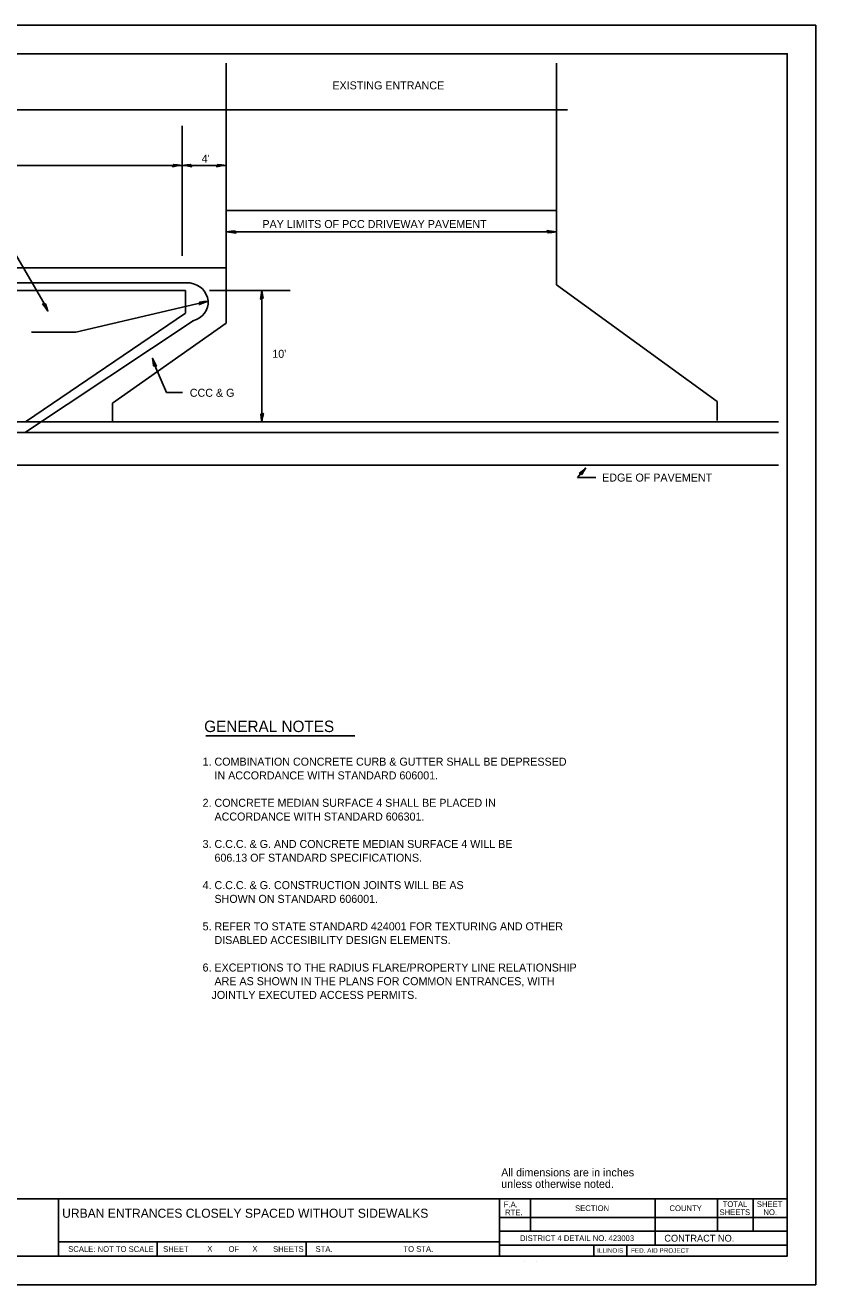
# Model space of a CAD drawing. Extents: x 0 to 2.83, y -0.08 to 1.83.
# Drawn here: x 1.683 to 2.833, y 0 to 1.833 of the extents above; entities that cross this region are included whole.
import ezdxf

# ---------------------------------------------------------------- set-up
doc = ezdxf.new("R2010")
doc.units = 0
for name, color, linetype in [('IDS_Notes', 7, 'Continuous'), ('RD_Pr_Roadway_Dimensions', 7, 'Continuous'), ('RD_Pr_Roadway_Notes', 7, 'Continuous'), ('SH_General_Details', 7, 'Continuous'), ('SH_Printer_Plotting_Border', 7, 'Continuous')]:
    doc.layers.add(name, color=color, linetype=linetype)

msp = doc.modelspace()

# ---------------------------------------------------------------- linework, layer by layer
at = {"layer": 'RD_Pr_Roadway_Dimensions'}
for p, q in [((1.9112, 1.4974), (1.9112, 1.687)), ((1.9112, 1.6293), (1.328, 1.6293)), ((1.9754, 1.6293), (1.9112, 1.6293)), ((2.4561, 1.5326), (1.9754, 1.5326)), ((2.0272, 1.2559), (2.0272, 1.4473))]:
    msp.add_line(p, q, dxfattribs=at)
for points in [[(1.8984, 1.6291), (1.8989, 1.6308), (1.9042, 1.6301), (1.9112, 1.6293), (1.9038, 1.6284), (1.8973, 1.6274), (1.8984, 1.6291), (1.899, 1.6303), (1.9065, 1.6293), (1.8983, 1.628), (1.8995, 1.6294), (1.903, 1.6292), (1.8996, 1.6288)], [(1.9239, 1.6291), (1.9235, 1.6308), (1.9181, 1.6301), (1.9112, 1.6293), (1.9185, 1.6284), (1.925, 1.6274), (1.9239, 1.6291), (1.9233, 1.6303), (1.9158, 1.6293), (1.924, 1.628), (1.9228, 1.6294), (1.9194, 1.6292), (1.9227, 1.6288)], [(1.9627, 1.6291), (1.9631, 1.6308), (1.9685, 1.6301), (1.9754, 1.6293), (1.968, 1.6284), (1.9615, 1.6274), (1.9627, 1.6291), (1.9632, 1.6303), (1.9707, 1.6293), (1.9625, 1.628), (1.9637, 1.6294), (1.9672, 1.6292), (1.9639, 1.6288)], [(1.9881, 1.5324), (1.9877, 1.5342), (1.9823, 1.5334), (1.9754, 1.5326), (1.9828, 1.5317), (1.9893, 1.5307), (1.9881, 1.5324), (1.9876, 1.5336), (1.98, 1.5326), (1.9882, 1.5313), (1.987, 1.5328), (1.9836, 1.5326), (1.9869, 1.5321)], [(2.4433, 1.5328), (2.4438, 1.5311), (2.4491, 1.5318), (2.4561, 1.5326), (2.4487, 1.5335), (2.4422, 1.5345), (2.4433, 1.5328), (2.4439, 1.5316), (2.4514, 1.5326), (2.4432, 1.5339), (2.4444, 1.5324), (2.4479, 1.5326), (2.4445, 1.5331)], [(2.0271, 1.4358), (2.029, 1.4362), (2.0281, 1.441), (2.0272, 1.4473), (2.0262, 1.4406), (2.0251, 1.4348), (2.0271, 1.4358), (2.0283, 1.4363), (2.0272, 1.4431), (2.0258, 1.4357), (2.0274, 1.4368), (2.0272, 1.4399), (2.0267, 1.4369)], [(2.0274, 1.2674), (2.0255, 1.267), (2.0264, 1.2621), (2.0272, 1.2559), (2.0283, 1.2626), (2.0294, 1.2684), (2.0274, 1.2674), (2.0262, 1.2669), (2.0273, 1.2601), (2.0287, 1.2675), (2.0271, 1.2664), (2.0273, 1.2633), (2.0278, 1.2663)]]:
    msp.add_lwpolyline(points, dxfattribs=at)
at = {"layer": 'RD_Pr_Roadway_Notes'}
for p, q in [((1.6563, 1.5208), (1.712, 1.426)), ((1.7563, 1.3866), (1.949, 1.4319)), ((1.6919, 1.3866), (1.7563, 1.3866)), ((1.8716, 1.3379), (1.8885, 1.2988)), ((1.8885, 1.2988), (1.9118, 1.2988)), ((2.4866, 1.1748), (2.4986, 1.1891)), ((2.5134, 1.1748), (2.4866, 1.1748)), ((2.4936, 1.1846), (2.4891, 1.1808)), ((2.4891, 1.1808), (2.4911, 1.1804)), ((2.4959, 1.1859), (2.4902, 1.1811)), ((2.4902, 1.1811), (2.492, 1.181)), ((2.4911, 1.1804), (2.4927, 1.1796)), ((2.4911, 1.1804), (2.4923, 1.1801)), ((2.4938, 1.1835), (2.4916, 1.1815)), ((2.492, 1.181), (2.4938, 1.1835)), ((2.4923, 1.1801), (2.4959, 1.1859)), ((2.4927, 1.1796), (2.4952, 1.1838)), ((2.4986, 1.1891), (2.4936, 1.1846)), ((2.4952, 1.1838), (2.4986, 1.1891)), ((1.9457, 0.799), (2.1625, 0.799))]:
    msp.add_line(p, q, dxfattribs=at)
for points in [[(1.9368, 1.4286), (1.9367, 1.4304), (1.9421, 1.431), (1.949, 1.4319), (1.9422, 1.4292), (1.9362, 1.4267), (1.9368, 1.4286), (1.937, 1.4299), (1.9445, 1.4308), (1.937, 1.4275), (1.9377, 1.4292), (1.9411, 1.4299), (1.9381, 1.4286)], [(1.7102, 1.4275), (1.7121, 1.4278), (1.7137, 1.4232), (1.7159, 1.4172), (1.7118, 1.4228), (1.708, 1.4276), (1.7102, 1.4275), (1.7116, 1.4275), (1.7139, 1.421), (1.709, 1.4271), (1.711, 1.4268), (1.7123, 1.4238), (1.7104, 1.4263)], [(1.8715, 1.3375), (1.8696, 1.3374), (1.8689, 1.3423), (1.8679, 1.3485), (1.8709, 1.3423), (1.8737, 1.337), (1.8715, 1.3375), (1.8702, 1.3377), (1.8692, 1.3445), (1.8728, 1.3377), (1.8709, 1.3384), (1.8702, 1.3414), (1.8716, 1.3386)]]:
    msp.add_lwpolyline(points, dxfattribs=at)
at = {"layer": 'SH_General_Details'}
for p, q in [((2.8333, 1.8333), (0, 1.8333)), ((2.8333, 0), (2.8333, 1.8333)), ((1.9754, 1.71), (1.9754, 1.7782)), ((2.456, 1.71), (2.456, 1.7782)), ((2.472, 1.71), (0.3026, 1.71)), ((1.9754, 1.71), (1.9754, 1.3996)), ((2.4561, 1.4554), (2.4561, 1.71)), ((1.9754, 1.5635), (2.456, 1.5636)), ((1.2639, 1.4803), (1.9754, 1.4802)), ((1.9223, 1.4582), (1.3208, 1.4582)), ((2.6896, 1.2857), (2.456, 1.4554)), ((1.916, 1.4473), (1.3276, 1.4473)), ((1.916, 1.4143), (1.916, 1.4473)), ((2.0685, 1.4473), (1.9508, 1.4473)), ((1.6831, 1.2559), (1.916, 1.4143)), ((1.6831, 1.2408), (1.927, 1.4029)), ((1.9754, 1.3996), (1.8097, 1.2834)), ((1.8097, 1.2834), (1.8097, 1.2559)), ((2.6896, 1.2857), (2.6896, 1.2578)), ((2.779, 1.2559), (1.5475, 1.2559)), ((2.779, 1.2406), (1.547, 1.2406)), ((2.779, 1.1928), (1.0599, 1.1928)), ((0.1667, 0.125), (2.7917, 0.125)), ((1.7312, 0.125), (1.7312, 0.0417)), ((2.3729, 0.125), (2.3729, 0.0417)), ((2.4179, 0.125), (2.4179, 0.0779)), ((2.5995, 0.125), (2.5995, 0.0579)), ((2.6905, 0.125), (2.6905, 0.0779)), ((2.7423, 0.125), (2.7423, 0.0779)), ((2.3729, 0.0979), (2.7917, 0.0979)), ((2.3729, 0.0779), (2.7917, 0.0779)), ((1.7312, 0.0625), (2.3729, 0.0625)), ((1.875, 0.0625), (1.875, 0.0417)), ((2.0917, 0.0625), (2.0917, 0.0417)), ((2.3729, 0.0579), (2.7917, 0.0579)), ((2.5101, 0.0579), (2.5101, 0.0417)), ((2.5585, 0.0579), (2.5585, 0.0417)), ((2.4095, 0.0333), (2.4095, 0.0333)), ((2.4262, 0.0333), (2.4262, 0.0333)), ((2.7917, 0.0333), (2.7917, 0.0333)), ((2.8333, 0), (0, 0))]:
    msp.add_line(p, q, dxfattribs=at)
msp.add_lwpolyline([(0.1667, 1.7917), (2.7917, 1.7917), (2.7917, 0.0417), (0.1667, 0.0417)], close=True, dxfattribs=at)
msp.add_ellipse((1.9174, 1.4301), major_axis=(0.0316, 0), ratio=0.900622, start_param=5.018555, end_param=7.700648, dxfattribs=at)
at = {"layer": 'SH_Printer_Plotting_Border'}
msp.add_lwpolyline([(0, 0), (2.8333, 0), (2.8333, 1.8333), (0, 1.8333)], close=True, dxfattribs=at)

# ---------------------------------------------------------------- texts
at = {"layer": 'IDS_Notes'}
for p in [(1.9477, 0.0483), (2.0134, 0.0483)]:
    msp.add_text('X', height=0.00833, dxfattribs=at).set_placement(p)
at = {"layer": 'RD_Pr_Roadway_Dimensions'}
for s, height, p in [("4' ", 0.01165, (1.9396, 1.6333)), ('PAY LIMITS OF PCC DRIVEWAY PAVEMENT', 0.011649, (2.028, 1.5381)), ("10'", 0.01165, (2.0424, 1.3492))]:
    msp.add_text(s, height=height, dxfattribs=at).set_placement(p)
at = {"layer": 'RD_Pr_Roadway_Notes'}
for s, height, p in [('EXISTING ENTRANCE', 0.011649, (2.1298, 1.7399)), ('CCC & G', 0.01165, (1.9223, 1.2925)), ('EDGE OF PAVEMENT', 0.011649, (2.5224, 1.1691)), ('GENERAL NOTES', 0.016642, (1.9432, 0.8045)), ('1. COMBINATION CONCRETE CURB & GUTTER SHALL BE DEPRESSED', 0.011649, (1.9409, 0.7556)), ('    IN ACCORDANCE WITH STANDARD 606001.', 0.011649, (1.9409, 0.7356)), ('2. CONCRETE MEDIAN SURFACE 4 SHALL BE PLACED IN', 0.011649, (1.9409, 0.6957)), ('    ACCORDANCE WITH STANDARD 606301.', 0.011649, (1.9409, 0.6757)), ('3. C.C.C. & G. AND CONCRETE MEDIAN SURFACE 4 WILL BE', 0.011649, (1.9409, 0.6358)), ('    606.13 OF STANDARD SPECIFICATIONS.', 0.011649, (1.9409, 0.6158)), ('4. C.C.C. & G. CONSTRUCTION JOINTS WILL BE AS', 0.011649, (1.9409, 0.5759)), ('    SHOWN ON STANDARD 606001.', 0.011649, (1.9409, 0.5559)), ('5. REFER TO STATE STANDARD 424001 FOR TEXTURING AND OTHER ', 0.011649, (1.9409, 0.5159)), ('    DISABLED ACCESIBILITY DESIGN ELEMENTS.', 0.011649, (1.9409, 0.496)), ('6. EXCEPTIONS TO THE RADIUS FLARE/PROPERTY LINE RELATIONSHIP', 0.011649, (1.9409, 0.456)), ('    ARE AS SHOWN IN THE PLANS FOR COMMON ENTRANCES, WITH ', 0.011649, (1.9409, 0.4361)), ('   JOINTLY EXECUTED ACCESS PERMITS.', 0.011649, (1.9409, 0.4161)), ('All dimensions are in inches', 0.011668, (2.3755, 0.1578)), ('unless otherwise noted.', 0.011668, (2.3755, 0.1411))]:
    msp.add_text(s, height=height, dxfattribs=at).set_placement(p)
at = {"layer": 'SH_General_Details'}
for s, height, p in [('URBAN ENTRANCES CLOSELY SPACED WITHOUT SIDEWALKS', 0.013161, (1.7365, 0.0976)), ('F.A.  ', 0.00833, (2.3793, 0.1129)), ('SECTION', 0.00833, (2.483, 0.1073)), ('COUNTY', 0.00833, (2.6204, 0.1073)), ('SHEETS', 0.00833, (2.6932, 0.1015)), ('TOTAL', 0.00833, (2.6978, 0.1132)), ('SHEET', 0.00833, (2.7475, 0.1132)), ('NO.', 0.00833, (2.7571, 0.1015)), ('RTE.', 0.00833, (2.3812, 0.1012)), ('SCALE:          ', 0.008333, (1.7453, 0.0479)), ('NOT TO SCALE', 0.008333, (1.7881, 0.0478)), ('SHEET', 0.00833, (1.8835, 0.0479)), ('OF', 0.00833, (1.9786, 0.0479)), ('SHEETS', 0.00833, (2.0435, 0.0479)), ('STA.', 0.00833, (2.1054, 0.0479)), ('TO STA.', 0.00833, (2.2332, 0.0479)), ('DISTRICT 4 DETAIL NO. 423003', 0.008333, (2.4029, 0.0637)), ('CONTRACT NO.      ', 0.01, (2.6129, 0.0628)), ('ILLINOIS', 0.00667, (2.5152, 0.0466)), ('FED. AID PROJECT', 0.006667, (2.5644, 0.0466))]:
    msp.add_text(s, height=height, dxfattribs=at).set_placement(p)

doc.saveas('drawing.dxf')
